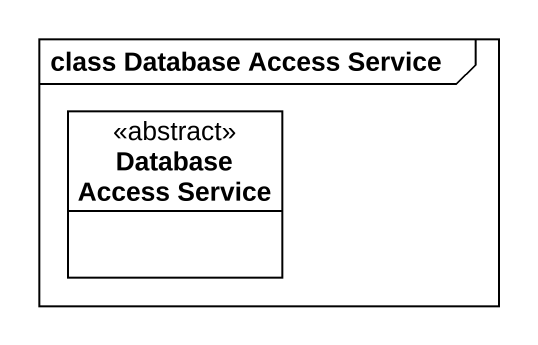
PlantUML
@startuml
mainframe class Database Access Service
hide circle
hide empty members
class "Database Access Service" as Database_Access_Service <<abstract>>
@enduml
